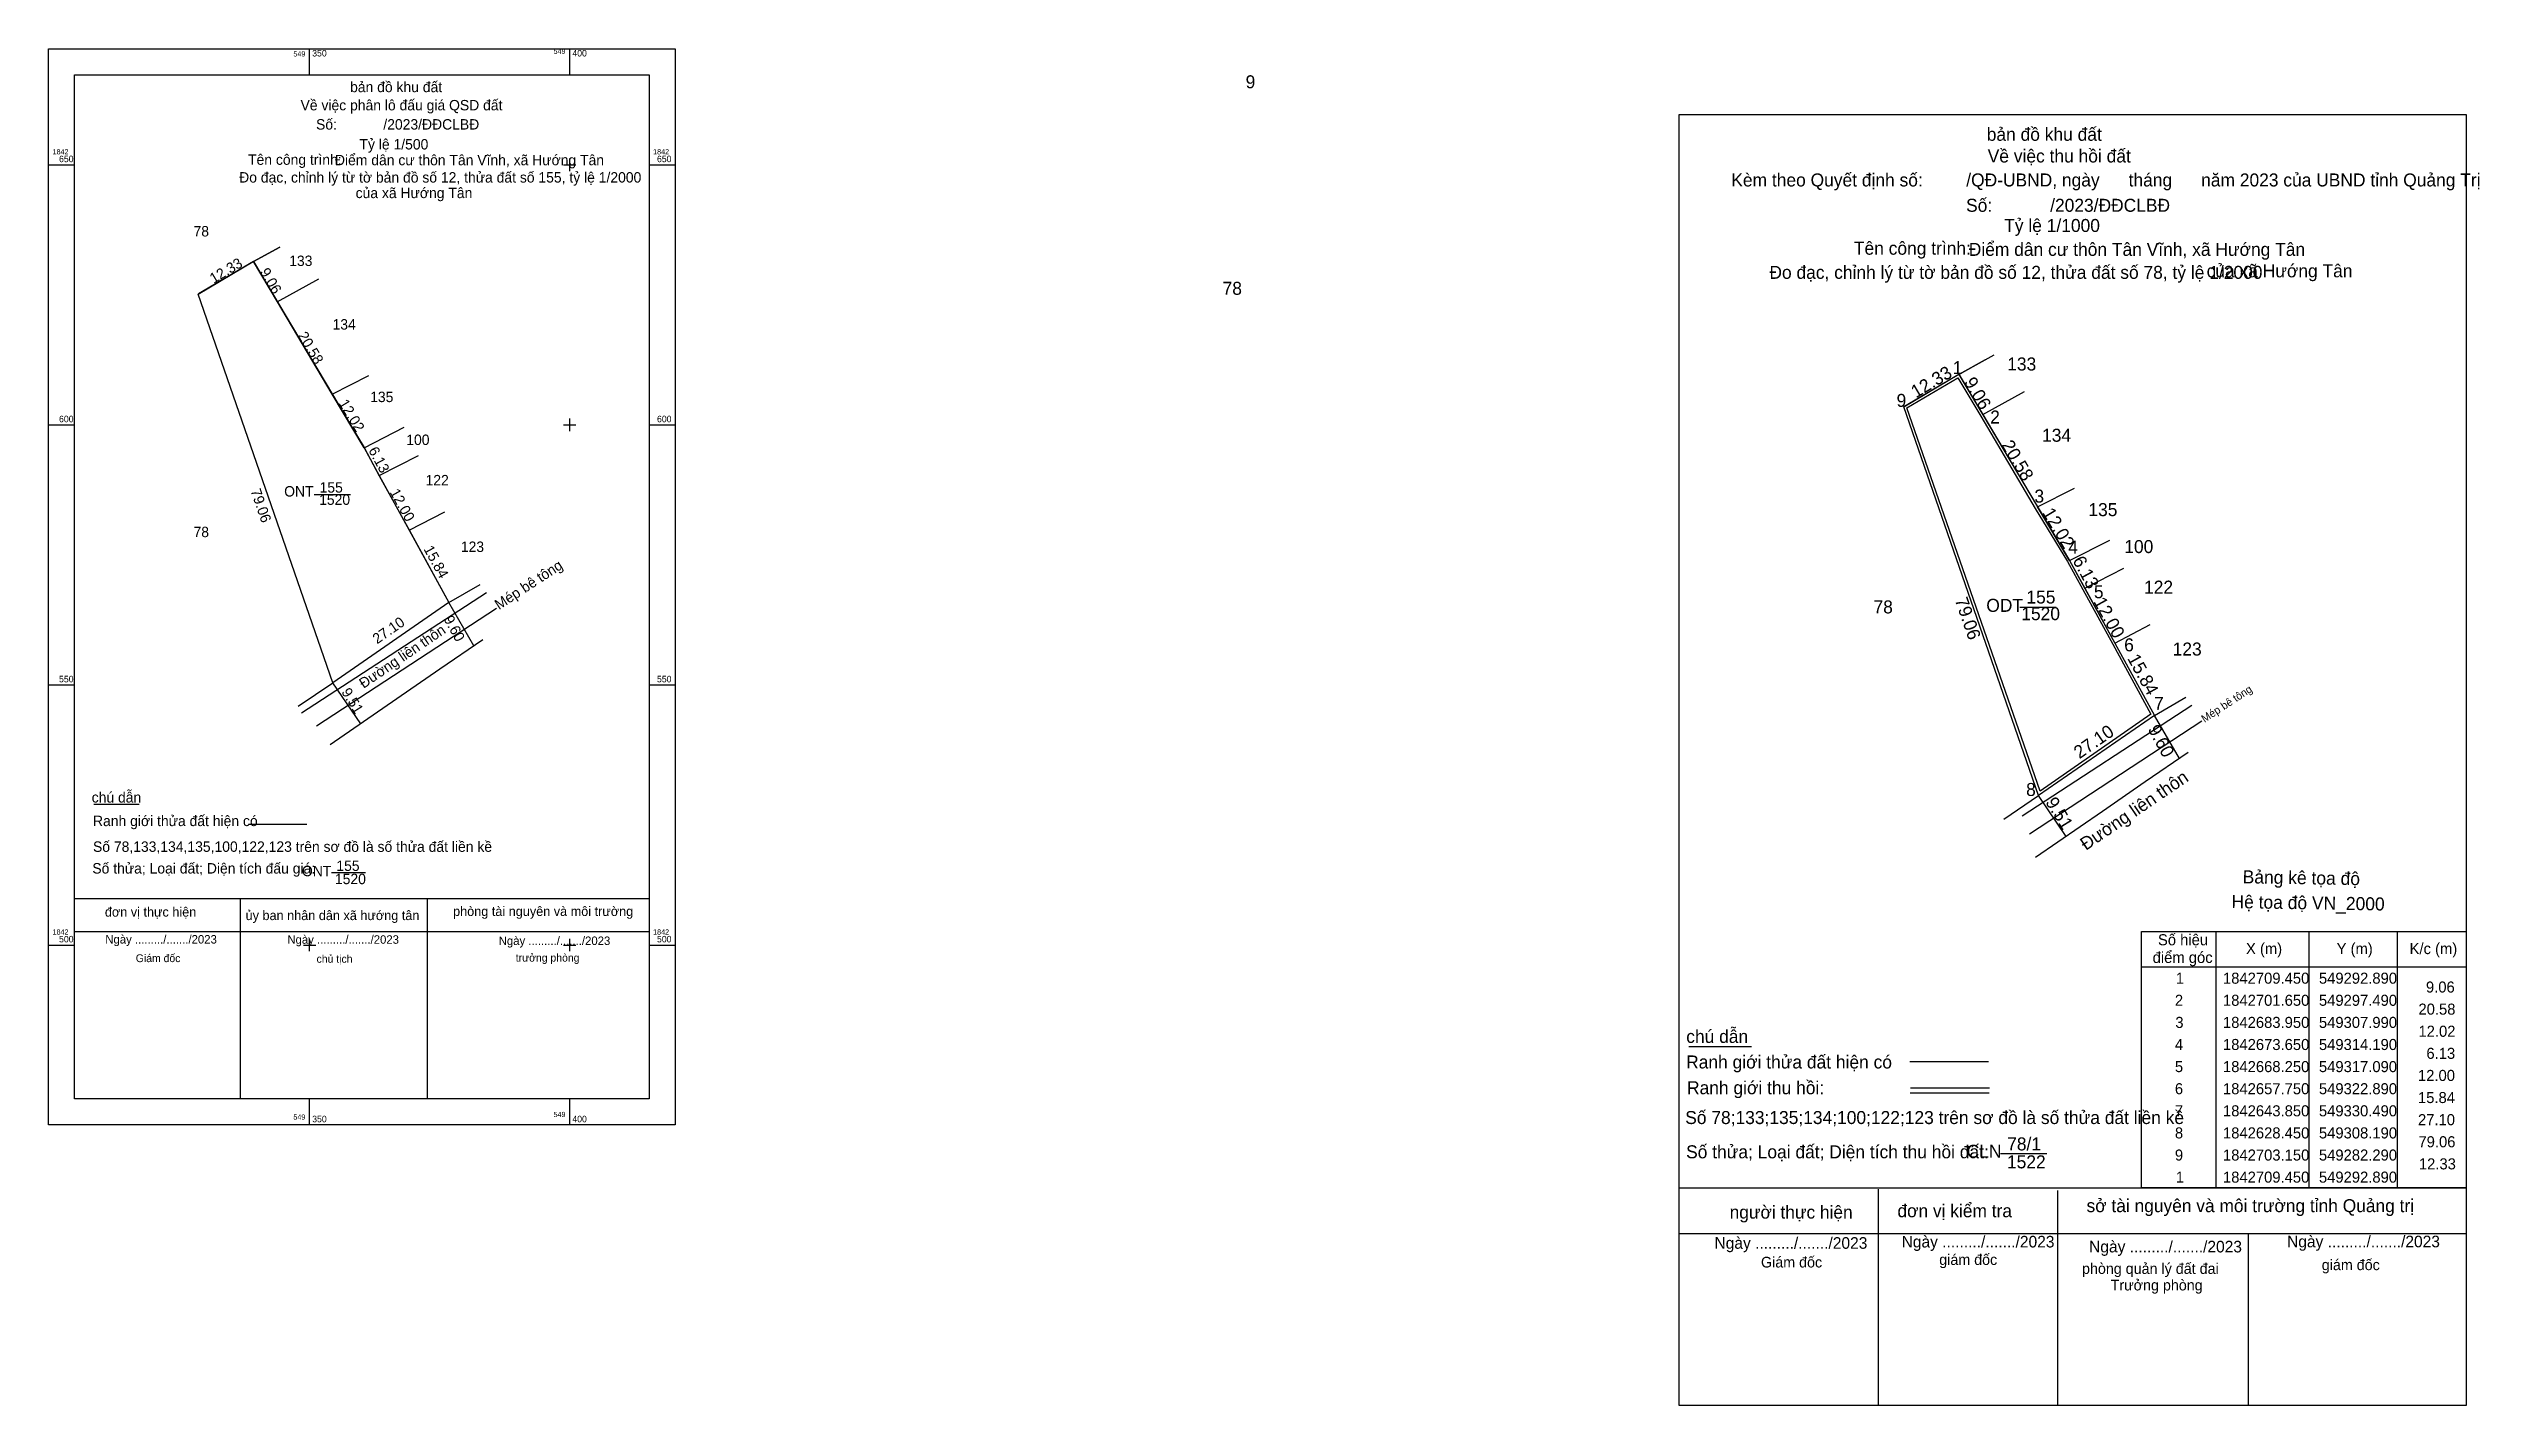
# Model space of a CAD drawing. Extents: x 549254 to 549721, y 1842490 to 1842750.
import ezdxf

# ---------------------------------------------------------------- set-up
doc = ezdxf.new("R2010")
doc.units = 0
for name, color, linetype in [('Level 1', 7, 'Continuous'), ('Level 10', 7, 'Continuous'), ('Level 17', 7, 'Continuous'), ('Level 2', 7, 'Continuous'), ('Level 23', 7, 'Continuous'), ('Level 3', 7, 'Continuous'), ('Level 30', 7, 'Continuous'), ('Level 49', 7, 'Continuous'), ('Level 5', 7, 'Continuous'), ('Level 6', 7, 'Continuous'), ('Level 63', 7, 'Continuous')]:
    doc.layers.add(name, color=color, linetype=linetype)

msp = doc.modelspace()

# ---------------------------------------------------------------- linework, layer by layer
at = {"layer": 'Level 1'}
for points in [[(549292.89, 1842709.45), (549297.49, 1842701.65), (549307.99, 1842683.95), (549314.19, 1842673.65), (549317.09, 1842668.25), (549322.89, 1842657.75), (549330.49, 1842643.85), (549308.19, 1842628.45), (549282.29, 1842703.15)], [(549620.7, 1842687.78), (549625.3, 1842679.98), (549635.8, 1842662.28), (549642, 1842651.98), (549644.9, 1842646.58), (549650.7, 1842636.08), (549658.3, 1842622.18), (549636, 1842606.78), (549610.1, 1842681.48)], [(549620.5, 1842687.08), (549624.9, 1842679.68), (549635.4, 1842661.98), (549641.6, 1842651.78), (549644.5, 1842646.38), (549650.3, 1842635.88), (549657.6, 1842622.38), (549636.3, 1842607.58), (549610.7, 1842681.28)]]:
    msp.add_lwpolyline(points, close=True, dxfattribs=at)
at = {"layer": 'Level 10'}
for p, q in [((549292.9, 1842709.41), (549297.96, 1842712.18)), ((549292.9, 1842709.41), (549297.5, 1842701.67)), ((549297.5, 1842701.67), (549305.5, 1842706.08)), ((549297.5, 1842701.67), (549308.04, 1842683.93)), ((549625.77, 1842690.51), (549627.5, 1842691.46)), ((549308.04, 1842683.93), (549315.11, 1842687.52)), ((549620.71, 1842687.74), (549625.77, 1842690.51)), ((549620.71, 1842687.74), (549625.31, 1842680)), ((549314.18, 1842673.62), (549308.04, 1842683.93)), ((549625.31, 1842680), (549633.31, 1842684.41)), ((549314.18, 1842673.62), (549321.88, 1842677.56)), ((549625.31, 1842680), (549635.85, 1842662.26)), ((549314.18, 1842673.62), (549317.1, 1842668.29)), ((549317.1, 1842668.29), (549324.61, 1842672.16)), ((549317.1, 1842668.29), (549322.86, 1842657.76)), ((549635.85, 1842662.26), (549642.92, 1842665.85)), ((549322.86, 1842657.76), (549329.67, 1842661.29)), ((549641.99, 1842651.95), (549635.85, 1842662.26)), ((549322.86, 1842657.76), (549330.47, 1842643.85)), ((549641.99, 1842651.95), (549649.69, 1842655.89)), ((549641.99, 1842651.95), (549644.91, 1842646.62)), ((549644.91, 1842646.62), (549652.42, 1842650.49)), ((549302.15, 1842622.64), (549337.69, 1842645.78)), ((549644.91, 1842646.62), (549650.67, 1842636.09)), ((549305.06, 1842620.19), (549339.62, 1842642.79)), ((549650.67, 1842636.09), (549657.48, 1842639.62)), ((549650.67, 1842636.09), (549658.28, 1842622.18)), ((549632.9, 1842602.88), (549665.5, 1842624.11)), ((549634.25, 1842599.42), (549667.43, 1842621.12))]:
    msp.add_line(p, q, dxfattribs=at)
for points in [[(549292.9, 1842709.41), (549282.33, 1842703.19)], [(549620.71, 1842687.74), (549610.14, 1842681.52)], [(549336.98, 1842636.7), (549328.71, 1842631.07), (549320.49, 1842625.35), (549307.65, 1842616.52)], [(549664.79, 1842615.03), (549656.52, 1842609.4), (549648.3, 1842603.68), (549635.46, 1842594.85)]]:
    msp.add_lwpolyline(points, dxfattribs=at)
at = {"layer": 'Level 17'}
for p, q in [((549262.21, 1842605.12), (549270.96, 1842605.12)), ((549568.83, 1842558.54), (549580.82, 1842558.54))]:
    msp.add_line(p, q, dxfattribs=at)
at = {"layer": 'Level 2'}
for p, q in [((549335.28, 1842635.54), (549330.47, 1842643.85)), ((549313.54, 1842620.58), (549308.2, 1842628.45)), ((549663.08, 1842613.87), (549658.28, 1842622.18)), ((549641.35, 1842598.91), (549636.01, 1842606.78))]:
    msp.add_line(p, q, dxfattribs=at)
at = {"layer": 'Level 23'}
for p, q in [((549330.47, 1842643.85), (549336.52, 1842647.35)), ((549301.54, 1842623.92), (549308.2, 1842628.45)), ((549658.28, 1842622.18), (549664.33, 1842625.68)), ((549629.35, 1842602.25), (549636.01, 1842606.78))]:
    msp.add_line(p, q, dxfattribs=at)
at = {"layer": 'Level 3'}
for p, q in [((549304.59, 1842664.65), (549311.59, 1842664.65)), ((549632.4, 1842642.98), (549639.4, 1842642.98))]:
    msp.add_line(p, q, dxfattribs=at)
at = {"layer": 'Level 30'}
msp.add_line((549611.44, 1842550.57), (549626.59, 1842550.57), dxfattribs=at)
at = {"layer": 'Level 49'}
for points in [[(549297.96, 1842712.18), (549292.9, 1842709.41), (549314.18, 1842673.62)], [(549625.77, 1842690.51), (549620.71, 1842687.74), (549641.99, 1842651.95)]]:
    msp.add_lwpolyline(points, dxfattribs=at)
at = {"layer": 'Level 5'}
for p, q in [((549258.55, 1842586.99), (549368.98, 1842586.99)), ((549290.45, 1842548.45), (549290.45, 1842586.99)), ((549326.37, 1842548.61), (549326.37, 1842586.99)), ((549258.55, 1842580.61), (549368.98, 1842580.61)), ((549566.93, 1842531.32), (549718.22, 1842531.32)), ((549605.25, 1842489.52), (549605.25, 1842531.06)), ((549639.72, 1842489.52), (549639.72, 1842530.82)), ((549566.93, 1842522.56), (549718.22, 1842522.56)), ((549676.35, 1842489.52), (549676.35, 1842522.56))]:
    msp.add_line(p, q, dxfattribs=at)
at = {"layer": 'Level 6'}
for p, q in [((549292.13, 1842601.27), (549303.19, 1842601.27)), ((549611.26, 1842555.65), (549626.41, 1842555.65)), ((549611.34, 1842549.59), (549626.5, 1842549.59))]:
    msp.add_line(p, q, dxfattribs=at)
at = {"layer": 'Level 63'}
for p, q in [((549303.71, 1842745.35), (549303.71, 1842750.35)), ((549353.71, 1842745.35), (549353.71, 1842750.35)), ((549566.93, 1842737.71), (549718.22, 1842737.71)), ((549718.22, 1842737.71), (549718.22, 1842489.52)), ((549353.71, 1842726.83), (549353.71, 1842729.23)), ((549253.55, 1842728.03), (549258.55, 1842728.03)), ((549352.51, 1842728.03), (549354.91, 1842728.03)), ((549368.98, 1842728.03), (549373.98, 1842728.03)), ((549253.55, 1842678.03), (549258.55, 1842678.03)), ((549352.51, 1842678.03), (549354.91, 1842678.03)), ((549353.71, 1842676.83), (549353.71, 1842679.23)), ((549368.98, 1842678.03), (549373.98, 1842678.03)), ((549253.55, 1842628.03), (549258.55, 1842628.03)), ((549368.98, 1842628.03), (549373.98, 1842628.03)), ((549307.9, 1842591.98), (549314.43, 1842591.98)), ((549303.71, 1842576.83), (549303.71, 1842579.23)), ((549353.71, 1842576.83), (549353.71, 1842579.23)), ((549670.11, 1842580.62), (549670.11, 1842531.32)), ((549687.96, 1842580.62), (549687.96, 1842531.32)), ((549704.96, 1842580.62), (549704.96, 1842531.32)), ((549253.55, 1842578.03), (549258.55, 1842578.03)), ((549302.51, 1842578.03), (549304.91, 1842578.03)), ((549352.51, 1842578.03), (549354.91, 1842578.03)), ((549368.98, 1842578.03), (549373.98, 1842578.03)), ((549655.83, 1842573.82), (549718.22, 1842573.82)), ((549303.71, 1842543.45), (549303.71, 1842548.45)), ((549353.71, 1842543.45), (549353.71, 1842548.45)), ((549566.93, 1842489.52), (549566.93, 1842551)), ((549628.69, 1842537.93), (549637.64, 1842537.93)), ((549718.22, 1842489.52), (549566.93, 1842489.52))]:
    msp.add_line(p, q, dxfattribs=at)
for points in [[(549253.55, 1842543.45), (549253.55, 1842750.35), (549373.98, 1842750.35), (549373.98, 1842543.45)], [(549258.55, 1842548.45), (549258.55, 1842745.35), (549368.98, 1842745.35), (549368.98, 1842548.45)], [(549655.83, 1842580.62), (549718.22, 1842580.62), (549718.22, 1842531.32), (549655.83, 1842531.32)]]:
    msp.add_lwpolyline(points, close=True, dxfattribs=at)
for points in [[(549258.55, 1842729.61), (549258.55, 1842745.35), (549368.98, 1842745.35), (549368.98, 1842548.45), (549258.55, 1842548.45), (549258.55, 1842593.33)], [(549566.93, 1842551), (549566.93, 1842737.71)], [(549258.55, 1842593.33), (549258.55, 1842729.61)]]:
    msp.add_lwpolyline(points, dxfattribs=at)

# ---------------------------------------------------------------- texts
at = {"layer": 'Level 1'}
for s, height, p in [('78', 2.5, (549479.19, 1842703.03)), ('ONT', 2, (549298.82, 1842664.25)), ('1520', 2, (549305.54, 1842662.65)), ('155', 2, (549305.63, 1842665)), ('ODT', 2.5, (549625.98, 1842642.08)), ('155', 2.5, (549633.69, 1842643.68)), ('78', 2.5, (549604.3, 1842641.78)), ('1520', 2.5, (549632.7, 1842640.48))]:
    msp.add_text(s, height=height, dxfattribs=at).set_placement(p)
at = {"layer": 'Level 3'}
for s, height, p in [('78', 2, (549281.4, 1842714.25)), ('133', 2, (549299.79, 1842708.57)), ('134', 2, (549308.12, 1842696.35)), ('133', 2.5, (549630, 1842688.48)), ('135 ', 2, (549315.35, 1842682.4)), ('134', 2.5, (549636.7, 1842674.78)), ('100', 2, (549322.29, 1842674.16)), ('122', 2, (549326, 1842666.4)), ('135 ', 2.5, (549645.6, 1842660.48)), ('78', 2, (549281.4, 1842656.44)), ('123', 2, (549332.78, 1842653.6)), ('100', 2.5, (549652.5, 1842653.38)), ('122', 2.5, (549656.3, 1842645.58)), ('123', 2.5, (549661.8, 1842633.68))]:
    msp.add_text(s, height=height, dxfattribs=at).set_placement(p)
for height, p in [(2, (549314.09, 1842627.27)), (2.5002, (549645.11, 1842596.12))]:
    msp.add_text('Đường liên thôn', height=height, rotation=34.2013, dxfattribs=at).set_placement(p)
at = {"layer": 'Level 30'}
for height, p in [(2, (549340.11, 1842642.4)), (1.5, (549667.92, 1842620.73))]:
    msp.add_text('Mép bê tông', height=height, rotation=33.1728, dxfattribs=at).set_placement(p)
at = {"layer": 'Level 5'}
for s, height, p in [('bản đồ khu đất', 2, (549311.49, 1842741.99)), ('Về việc phân lô đấu giá QSD đất', 2, (549301.97, 1842738.49)), ('Số:            /2023/ĐĐCLBĐ', 2, (549304.95, 1842734.8)), ('bản đồ khu đất', 2.5, (549626.06, 1842732.64)), ('Tên công trình:', 2, (549291.88, 1842728.02)), ('Điểm dân cư thôn Tân Vĩnh, xã Hướng Tân', 2, (549308.58, 1842727.94)), ('Tỷ lệ 1/500', 2, (549313.3, 1842730.97)), ('Về việc thu hồi đất', 2.5, (549626.25, 1842728.47)), ('Đo đạc, chỉnh lý từ tờ bản đồ số 12, thửa đất số 155, tỷ lệ 1/2000 ', 2, (549290.17, 1842724.61)), ('Kèm theo Quyết định số:         /QĐ-UBND, ngày      tháng      năm 2023 của UBND tỉnh Quảng Trị', 2.5, (549576.97, 1842723.86)), ('của xã Hướng Tân', 2, (549312.56, 1842721.62)), ('Số:            /2023/ĐĐCLBĐ', 2.5, (549622.09, 1842718.99)), ('Tỷ lệ 1/1000', 2.5, (549629.42, 1842715.11)), ('Tên công trình:', 2.5, (549600.53, 1842710.74)), ('Điểm dân cư thôn Tân Vĩnh, xã Hướng Tân', 2.5, (549622.61, 1842710.52)), ('Đo đạc, chỉnh lý từ tờ bản đồ số 12, thửa đất số 78, tỷ lệ 1/2000 ', 2.5, (549584.29, 1842706.1)), ('của xã Hướng Tân', 2.5, (549668.33, 1842706.39)), ('đơn vị thực hiện', 1.82, (549264.36, 1842583.48)), ('ủy ban nhân dân xã hướng tân', 1.82, (549291.41, 1842582.82)), ('phòng tài nguyên và môi trường ', 1.82, (549331.29, 1842583.61)), ('Ngày ........./......./2023', 1.63, (549264.44, 1842578.31)), ('Ngày ........./......./2023', 1.63, (549299.44, 1842578.27)), ('Ngày ........./......./2023', 1.63, (549340.06, 1842578.03)), ('Giám đốc', 1.5, (549270.3, 1842574.74)), ('chủ tịch', 1.5, (549305.05, 1842574.62)), ('trưởng phòng', 1.5, (549343.33, 1842574.84)), ('người thực hiện', 2.4866, (549576.65, 1842525.43)), ('đơn vị kiểm tra', 2.4934, (549608.9, 1842525.69)), ('sở tài nguyên và môi trường tỉnh Quảng trị', 2.4934, (549645.25, 1842526.67)), ('Ngày ........./......./2023', 2.2331, (549573.74, 1842519.63)), ('Ngày ........./......./2023', 2.2331, (549609.7, 1842519.88)), ('giám đốc', 2.055, (549616.93, 1842516.52)), ('Ngày ........./......./2023', 2.2331, (549645.74, 1842518.93)), ('Ngày ........./......./2023', 2.2331, (549683.79, 1842519.91)), ('Giám đốc', 2.055, (549582.67, 1842516.03)), ('phòng quản lý đất đai', 2.055, (549644.37, 1842514.8)), ('Trưởng phòng', 2.055, (549649.87, 1842511.62)), ('giám đốc', 2.055, (549690.46, 1842515.52))]:
    msp.add_text(s, height=height, dxfattribs=at).set_placement(p)
at = {"layer": 'Level 6'}
for s, height, p in [('chú dẫn', 2, (549261.83, 1842605.42)), ('Ranh giới thửa đất hiện có ', 2, (549262.08, 1842600.89)), ('Số 78,133,134,135,100,122,123 trên sơ đồ là số thửa đất liền kề', 2, (549262.08, 1842595.94)), ('Số thửa; Loại đất; Diện tích đấu giá:', 2, (549261.95, 1842591.77)), ('chú dẫn', 2.5, (549568.31, 1842559.2)), ('Ranh giới thửa đất hiện có ', 2.5, (549568.29, 1842554.29)), ('Ranh giới thu hồi:', 2.5, (549568.46, 1842549.34)), ('Số 78;133;135;134;100;122;123 trên sơ đồ là số thửa đất liền kề', 2.5, (549568.11, 1842543.61)), ('Số thửa; Loại đất; Diện tích thu hồi đất:', 2.5, (549568.28, 1842537.02))]:
    msp.add_text(s, height=height, dxfattribs=at).set_placement(p)
at = {"layer": 'Level 63'}
for s, height, p in [('549', 1, (549300.59, 1842748.85)), ('350', 1.25, (549304.21, 1842748.85)), ('549', 1, (549350.59, 1842749.35)), ('400', 1.25, (549354.21, 1842748.85)), (' 9', 2.5, (549482.69, 1842742.73)), ('1842', 1, (549254.3, 1842730.03)), ('650', 1.25, (549255.55, 1842728.53)), ('1842', 1, (549369.73, 1842730.03)), ('650', 1.25, (549370.48, 1842728.53)), (' 1', 2.5, (549618.6, 1842687.78)), (' 9', 2.5, (549607.8, 1842681.48)), ('600', 1.25, (549255.55, 1842678.53)), ('600', 1.25, (549370.48, 1842678.53)), (' 2', 2.5, (549625.8, 1842678.28)), (' 3', 2.5, (549634.3, 1842663.08)), (' 4', 2.5, (549640.8, 1842653.28)), (' 5', 2.5, (549645.73, 1842644.69)), (' 6', 2.5, (549651.55, 1842634.49)), ('550', 1.25, (549255.55, 1842628.53)), ('550', 1.25, (549370.48, 1842628.53)), ('D', 0.0096, (549658.3, 1842622.18)), ('D', 0.0096, (549658.3, 1842622.18)), ('D', 0.0096, (549658.3, 1842622.18)), (' 7', 2.5, (549657.3, 1842623.23)), ('D', 0.0096, (549667.9, 1842619.28)), ('D', 0.0096, (549667.9, 1842619.28)), ('D', 0.0096, (549667.9, 1842619.28)), ('D', 0.0096, (549667.9, 1842619.28)), ('D', 0.0096, (549667.9, 1842619.28)), (' 8', 2.5, (549632.7, 1842606.68)), ('ONT', 2, (549302.24, 1842591.25)), ('155', 2, (549308.85, 1842592.27)), ('1520', 2, (549308.58, 1842589.73)), ('1842', 1, (549254.3, 1842580.03)), ('500', 1.25, (549255.55, 1842578.53)), ('1842', 1, (549369.73, 1842580.03)), ('500', 1.25, (549370.48, 1842578.53)), ('Số hiệu', 2.125, (549658.97, 1842577.98)), ('điểm góc', 2.125, (549657.95, 1842574.58)), ('X (m)', 2.125, (549675.89, 1842576.28)), ('Y (m)', 2.125, (549693.31, 1842576.28)), ('K/c (m)', 2.125, (549707.34, 1842576.28)), (' 1', 2.125, (549661.61, 1842570.59)), ('1842709.450', 2.1252, (549671.47, 1842570.59)), ('549292.890', 2.125, (549689.91, 1842570.59)), ('9.06', 2.125, (549710.48, 1842568.89)), (' 2', 2.125, (549661.44, 1842566.34)), ('1842701.650', 2.1252, (549671.47, 1842566.34)), ('549297.490', 2.125, (549689.91, 1842566.34)), ('20.58', 2.125, (549709.04, 1842564.64)), (' 3', 2.125, (549661.52, 1842562.09)), ('1842683.950', 2.1252, (549671.47, 1842562.09)), ('549307.990', 2.125, (549689.91, 1842562.09)), ('12.02', 2.125, (549709.04, 1842560.39)), (' 4', 2.125, (549661.44, 1842557.84)), ('1842673.650', 2.1252, (549671.47, 1842557.84)), ('549314.190', 2.125, (549689.91, 1842557.84)), ('6.13', 2.125, (549710.57, 1842556.14)), (' 5', 2.125, (549661.44, 1842553.59)), (' 6', 2.125, (549661.44, 1842549.34)), ('1842668.250', 2.1252, (549671.47, 1842553.59)), ('1842657.750', 2.1252, (549671.47, 1842549.34)), ('549317.090', 2.125, (549689.91, 1842553.59)), ('549322.890', 2.125, (549689.91, 1842549.34)), ('12.00', 2.125, (549708.95, 1842551.89)), (' 7', 2.125, (549661.44, 1842545.09)), ('1842643.850', 2.1252, (549671.47, 1842545.09)), ('549330.490', 2.125, (549689.91, 1842545.09)), ('15.84', 2.125, (549708.95, 1842547.64)), ('549', 1, (549300.59, 1842544.45)), ('350', 1.25, (549304.21, 1842543.95)), ('549', 1, (549350.59, 1842544.95)), ('400', 1.25, (549354.21, 1842543.95)), (' 8', 2.125, (549661.44, 1842540.84)), ('1842628.450', 2.1252, (549671.47, 1842540.84)), ('549308.190', 2.125, (549689.91, 1842540.84)), ('27.10', 2.125, (549708.95, 1842543.39)), ('CLN', 2.5, (549622.21, 1842537.13)), ('78/1', 2.5, (549629.99, 1842538.54)), ('1522', 2.5, (549629.95, 1842535.09)), (' 9', 2.125, (549661.44, 1842536.59)), ('1842703.150', 2.1252, (549671.47, 1842536.59)), ('549282.290', 2.125, (549689.91, 1842536.59)), ('79.06', 2.125, (549709.04, 1842539.14)), (' 1', 2.125, (549661.61, 1842532.34)), ('1842709.450', 2.1252, (549671.47, 1842532.34)), ('549292.890', 2.125, (549689.91, 1842532.34)), ('12.33', 2.125, (549709.12, 1842534.89))]:
    msp.add_text(s, height=height, dxfattribs=at).set_placement(p)
for s, height, rotation, p in [('12.33', 2, 30.7247, (549285.26, 1842705.13)), ('9.06', 2, 300.5297, (549294.08, 1842707.46)), ('20.58', 2, 300.6773, (549301.37, 1842695.22)), ('12.33', 2.5, 30.7247, (549612.45, 1842683.09)), ('9.06', 2.5, 300.5297, (549621.6, 1842686.28)), ('12.02', 2, 301.0455, (549309.23, 1842682.2)), ('6.13', 2, 298.2374, (549314.95, 1842673.15)), ('20.58', 2.5, 300.6773, (549628.8, 1842674.18)), ('79.06', 2, 289.1225, (549292.33, 1842665.36)), ('12.00', 2, 298.9154, (549319.05, 1842665.08)), ('12.02', 2.5, 301.0455, (549636.66, 1842661.16)), ('15.84', 2, 298.6682, (549325.56, 1842654.17)), ('6.13', 2.5, 298.2374, (549642.49, 1842651.98)), ('79.06', 2.5, 289.1225, (549619.9, 1842644.38)), ('12.00', 2.5, 298.9154, (549646.5, 1842644.06)), ('27.10', 2, 34.6283, (549316.69, 1842635.82)), ('9.60', 2, 298.6682, (549329.41, 1842640.71)), ('15.84', 2.5, 298.6682, (549653.02, 1842633.14)), ('9.51', 2, 301.8078, (549309.75, 1842626.68)), ('27.10', 2.5, 34.6283, (549643.89, 1842613.73)), ('9.60', 2.5, 298.6682, (549656.94, 1842619.54)), ('9.51', 2.5, 301.8078, (549637.26, 1842605.49)), ('Bảng kê tọa độ', 2.5065, 359.069, (549675.24, 1842589.9)), ('Hệ tọa độ VN_2000', 2.5065, 359.069, (549673.09, 1842585.13))]:
    msp.add_text(s, height=height, rotation=rotation, dxfattribs=at).set_placement(p)

doc.saveas('drawing.dxf')
